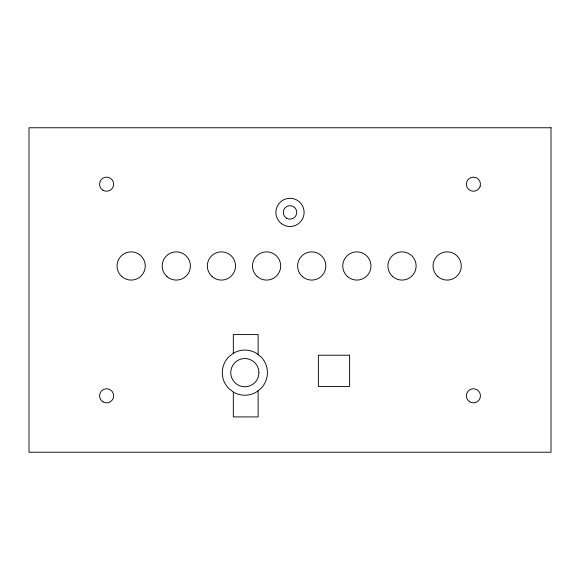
<?xml version="1.0" encoding="UTF-8"?>
<svg xmlns="http://www.w3.org/2000/svg" width="580" height="580" viewBox="0 0 580 580"><rect width="100%" height="100%" fill="white"/><g stroke="black" fill="none" stroke-linecap="round" stroke-linejoin="round"><path stroke-width="0.87" d="M258.114 354.619L258.114 334.58L233.327 334.58L233.327 353.293M258.114 390.688L258.114 416.918L233.327 416.911L233.327 392.015M258.963 372.65L258.484 376.304L257.07 379.704A14.108 14.108 0 0 1 234.878 382.626L232.638 379.704A14.108 14.108 0 0 1 232.638 365.596L234.878 362.674A14.108 14.108 0 0 1 257.07 365.596L258.484 369.003L258.963 372.65M480.16 186.231L479.399 187.913A7.054 7.054 0 0 1 467.19 187.521L466.537 185.796A7.054 7.054 0 0 1 473.628 177.139A7.054 7.054 0 0 1 480.16 186.231M233.566 353.104L228.89 356.693A22.576 22.576 0 0 0 228.89 388.614L233.566 392.203A22.576 22.576 0 0 0 256.142 392.203L260.819 388.614A22.576 22.576 0 0 0 260.819 356.693L256.142 353.104A22.576 22.576 0 0 0 233.566 353.104M551 127.759L29 127.759L29 452.24L551 452.24L551 127.759M349.61 355.221L318.369 355.221L318.369 386.461L349.61 386.461L349.61 355.221M102.877 190.182A7.054 7.054 0 0 0 113.644 184.418A7.054 7.054 0 0 0 103.262 177.973A7.054 7.054 0 0 0 102.877 190.182M102.877 401.802A7.054 7.054 0 0 0 113.644 396.038A7.054 7.054 0 0 0 103.262 389.593A7.054 7.054 0 0 0 102.877 401.802M469.684 401.802A7.054 7.054 0 0 0 480.458 396.038A7.054 7.054 0 0 0 470.075 389.593A7.054 7.054 0 0 0 469.684 401.802M121.785 276.529A14.108 14.108 0 0 0 144.964 268.801A14.108 14.108 0 0 0 126.679 252.59A14.108 14.108 0 0 0 121.785 276.529M166.931 276.529A14.108 14.108 0 0 0 190.11 268.801A14.108 14.108 0 0 0 171.825 252.59A14.108 14.108 0 0 0 166.931 276.529M212.077 276.529A14.108 14.108 0 0 0 235.255 268.801A14.108 14.108 0 0 0 216.971 252.59A14.108 14.108 0 0 0 212.077 276.529M257.223 276.529A14.108 14.108 0 0 0 280.401 268.801A14.108 14.108 0 0 0 262.117 252.59A14.108 14.108 0 0 0 257.223 276.529M302.368 276.529A14.108 14.108 0 0 0 325.547 268.801A14.108 14.108 0 0 0 307.262 252.59A14.108 14.108 0 0 0 302.368 276.529M347.514 276.529A14.108 14.108 0 0 0 370.692 268.801A14.108 14.108 0 0 0 352.408 252.59A14.108 14.108 0 0 0 347.514 276.529M392.66 276.529A14.108 14.108 0 0 0 415.838 268.801A14.108 14.108 0 0 0 397.561 252.59A14.108 14.108 0 0 0 392.66 276.529M437.806 276.529A14.108 14.108 0 0 0 460.984 268.801A14.108 14.108 0 0 0 442.707 252.59A14.108 14.108 0 0 0 437.806 276.529M281.583 223.728A14.108 14.108 0 0 0 304.014 214.035A14.108 14.108 0 0 0 284.403 199.455A14.108 14.108 0 0 0 281.583 223.728M286.629 218.247A6.743 6.743 0 0 0 296.743 212.403A6.743 6.743 0 0 0 286.629 206.567A6.743 6.743 0 0 0 286.629 218.247"/></g></svg>
